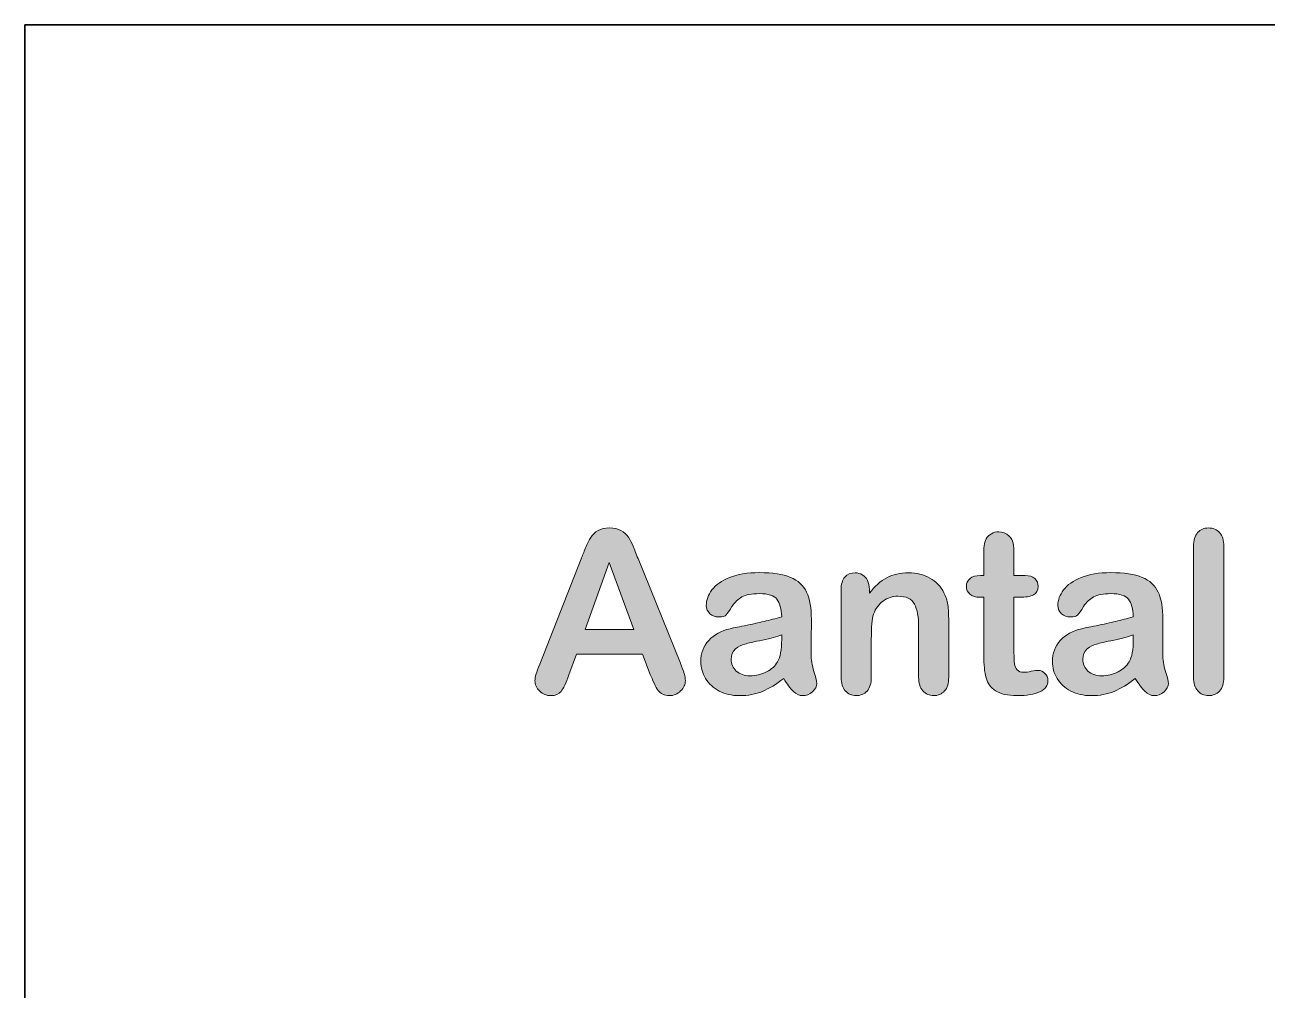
# Model space of a CAD drawing. Header units: millimetres. Extents: x 190 to 440, y -221 to -136.
# Drawn here: x 189.7 to 216.79, y -157.19 to -136.14 of the extents above; entities that cross this region are included whole.
import ezdxf

# ---------------------------------------------------------------- set-up
doc = ezdxf.new("R2010")
doc.units = ezdxf.units.MM
doc.header["$MEASUREMENT"] = 0
doc.layers.add('Layer 1', color=7, linetype='Continuous')

# ---------------------------------------------------------------- blocks, each defined once
blk = doc.blocks.new('block 2')
at = {"layer": 'Layer 1', "true_color": 0x231f20}
h = blk.add_hatch(color=250, dxfattribs=at)
h.dxf.hatch_style = 2
edge = h.paths.add_edge_path()
edge.add_spline(control_points=[(203.342, -150.308), (203.342, -150.308), (203.173, -149.864), (203.173, -149.864), (203.173, -149.864), (201.736, -149.864), (201.736, -149.864), (201.736, -149.864), (201.567, -150.318), (201.567, -150.318), (201.501, -150.495), (201.445, -150.614), (201.399, -150.676), (201.352, -150.738), (201.276, -150.769), (201.169, -150.769), (201.079, -150.769), (201, -150.736), (200.931, -150.67), (200.862, -150.604), (200.827, -150.529), (200.827, -150.446), (200.827, -150.397), (200.835, -150.348), (200.851, -150.296), (200.867, -150.245), (200.894, -150.173), (200.931, -150.081), (200.931, -150.081), (201.835, -147.786), (201.835, -147.786), (201.861, -147.72), (201.892, -147.641), (201.928, -147.548), (201.964, -147.456), (202.003, -147.379), (202.044, -147.318), (202.085, -147.257), (202.139, -147.207), (202.205, -147.169), (202.272, -147.132), (202.354, -147.113), (202.452, -147.113), (202.552, -147.113), (202.635, -147.132), (202.702, -147.169), (202.769, -147.207), (202.823, -147.256), (202.864, -147.315), (202.905, -147.375), (202.939, -147.439), (202.967, -147.507), (202.995, -147.575), (203.031, -147.667), (203.075, -147.781), (203.075, -147.781), (203.998, -150.062), (203.998, -150.062), (204.071, -150.236), (204.107, -150.362), (204.107, -150.441), (204.107, -150.523), (204.073, -150.598), (204.004, -150.666), (203.936, -150.735), (203.854, -150.769), (203.757, -150.769), (203.701, -150.769), (203.653, -150.759), (203.612, -150.739), (203.572, -150.718), (203.538, -150.691), (203.511, -150.657), (203.484, -150.622), (203.454, -150.569), (203.423, -150.497), (203.392, -150.426), (203.365, -150.363), (203.342, -150.308)], knot_values=[0, 0, 0, 0, 1, 1, 1, 2, 2, 2, 3, 3, 3, 4, 4, 4, 5, 5, 5, 6, 6, 6, 7, 7, 7, 8, 8, 8, 9, 9, 9, 10, 10, 10, 11, 11, 11, 12, 12, 12, 13, 13, 13, 14, 14, 14, 15, 15, 15, 16, 16, 16, 17, 17, 17, 18, 18, 18, 19, 19, 19, 20, 20, 20, 21, 21, 21, 22, 22, 22, 23, 23, 23, 24, 24, 24, 25, 25, 25, 26, 26, 26, 26], degree=3, periodic=1)
h.paths.add_polyline_path([(201.924, -149.327), (202.981, -149.327), (202.448, -147.868)])
h = blk.add_hatch(color=250, dxfattribs=at)
h.dxf.hatch_style = 2
edge = h.paths.add_edge_path()
edge.add_spline(control_points=[(210.541, -148.15), (210.541, -148.15), (210.613, -148.15), (210.613, -148.15), (210.613, -148.15), (210.613, -147.754), (210.613, -147.754), (210.613, -147.648), (210.616, -147.565), (210.622, -147.505), (210.627, -147.444), (210.643, -147.393), (210.669, -147.349), (210.694, -147.304), (210.731, -147.267), (210.78, -147.239), (210.828, -147.211), (210.882, -147.197), (210.941, -147.197), (211.025, -147.197), (211.1, -147.229), (211.168, -147.291), (211.213, -147.333), (211.241, -147.384), (211.253, -147.444), (211.265, -147.505), (211.272, -147.59), (211.272, -147.701), (211.272, -147.701), (211.272, -148.15), (211.272, -148.15), (211.272, -148.15), (211.513, -148.15), (211.513, -148.15), (211.606, -148.15), (211.677, -148.172), (211.726, -148.216), (211.775, -148.26), (211.8, -148.317), (211.8, -148.386), (211.8, -148.474), (211.765, -148.536), (211.695, -148.572), (211.625, -148.607), (211.525, -148.625), (211.395, -148.625), (211.395, -148.625), (211.272, -148.625), (211.272, -148.625), (211.272, -148.625), (211.272, -149.835), (211.272, -149.835), (211.272, -149.938), (211.275, -150.018), (211.282, -150.073), (211.29, -150.128), (211.309, -150.173), (211.34, -150.208), (211.372, -150.243), (211.423, -150.26), (211.493, -150.26), (211.532, -150.26), (211.584, -150.253), (211.65, -150.239), (211.716, -150.226), (211.767, -150.219), (211.804, -150.219), (211.858, -150.219), (211.905, -150.24), (211.948, -150.283), (211.991, -150.325), (212.012, -150.378), (212.012, -150.441), (212.012, -150.547), (211.954, -150.628), (211.838, -150.684), (211.722, -150.741), (211.556, -150.769), (211.339, -150.769), (211.133, -150.769), (210.977, -150.734), (210.871, -150.665), (210.765, -150.596), (210.695, -150.5), (210.663, -150.378), (210.63, -150.256), (210.613, -150.093), (210.613, -149.889), (210.613, -149.889), (210.613, -148.625), (210.613, -148.625), (210.613, -148.625), (210.526, -148.625), (210.526, -148.625), (210.431, -148.625), (210.359, -148.602), (210.309, -148.557), (210.26, -148.512), (210.235, -148.455), (210.235, -148.386), (210.235, -148.317), (210.261, -148.26), (210.313, -148.216), (210.365, -148.172), (210.441, -148.15), (210.541, -148.15)], knot_values=[0, 0, 0, 0, 1, 1, 1, 2, 2, 2, 3, 3, 3, 4, 4, 4, 5, 5, 5, 6, 6, 6, 7, 7, 7, 8, 8, 8, 9, 9, 9, 10, 10, 10, 11, 11, 11, 12, 12, 12, 13, 13, 13, 14, 14, 14, 15, 15, 15, 16, 16, 16, 17, 17, 17, 18, 18, 18, 19, 19, 19, 20, 20, 20, 21, 21, 21, 22, 22, 22, 23, 23, 23, 24, 24, 24, 25, 25, 25, 26, 26, 26, 27, 27, 27, 28, 28, 28, 29, 29, 29, 30, 30, 30, 31, 31, 31, 32, 32, 32, 33, 33, 33, 34, 34, 34, 35, 35, 35, 35], degree=3, periodic=1)
h = blk.add_hatch(color=250, dxfattribs=at)
h.dxf.hatch_style = 2
edge = h.paths.add_edge_path()
edge.add_spline(control_points=[(215.188, -150.368), (215.188, -150.368), (215.188, -147.513), (215.188, -147.513), (215.188, -147.381), (215.217, -147.282), (215.276, -147.214), (215.335, -147.147), (215.414, -147.113), (215.513, -147.113), (215.613, -147.113), (215.693, -147.146), (215.755, -147.213), (215.816, -147.28), (215.846, -147.38), (215.846, -147.513), (215.846, -147.513), (215.846, -150.368), (215.846, -150.368), (215.846, -150.502), (215.815, -150.602), (215.753, -150.669), (215.692, -150.735), (215.611, -150.769), (215.513, -150.769), (215.417, -150.769), (215.339, -150.734), (215.278, -150.665), (215.218, -150.596), (215.188, -150.497), (215.188, -150.368)], knot_values=[0, 0, 0, 0, 1, 1, 1, 2, 2, 2, 3, 3, 3, 4, 4, 4, 5, 5, 5, 6, 6, 6, 7, 7, 7, 8, 8, 8, 9, 9, 9, 10, 10, 10, 10], degree=3, periodic=1)
h = blk.add_hatch(color=250, dxfattribs=at)
h.dxf.hatch_style = 2
edge = h.paths.add_edge_path()
edge.add_spline(control_points=[(206.251, -150.397), (206.091, -150.521), (205.937, -150.614), (205.789, -150.676), (205.64, -150.738), (205.473, -150.769), (205.288, -150.769), (205.12, -150.769), (204.971, -150.735), (204.843, -150.669), (204.716, -150.602), (204.617, -150.512), (204.548, -150.397), (204.479, -150.283), (204.444, -150.159), (204.444, -150.026), (204.444, -149.846), (204.501, -149.692), (204.616, -149.565), (204.73, -149.438), (204.887, -149.353), (205.086, -149.31), (205.128, -149.3), (205.231, -149.278), (205.397, -149.245), (205.562, -149.211), (205.704, -149.18), (205.823, -149.152), (205.941, -149.124), (206.069, -149.089), (206.207, -149.049), (206.199, -148.876), (206.164, -148.748), (206.102, -148.667), (206.04, -148.586), (205.912, -148.545), (205.718, -148.545), (205.55, -148.545), (205.425, -148.569), (205.34, -148.615), (205.256, -148.662), (205.184, -148.732), (205.123, -148.825), (205.063, -148.918), (205.02, -148.98), (204.995, -149.01), (204.97, -149.039), (204.917, -149.054), (204.835, -149.054), (204.761, -149.054), (204.697, -149.03), (204.643, -148.983), (204.589, -148.936), (204.563, -148.875), (204.563, -148.801), (204.563, -148.685), (204.604, -148.573), (204.686, -148.463), (204.768, -148.354), (204.895, -148.264), (205.069, -148.193), (205.243, -148.122), (205.459, -148.087), (205.718, -148.087), (206.007, -148.087), (206.235, -148.121), (206.4, -148.19), (206.566, -148.258), (206.683, -148.366), (206.751, -148.514), (206.819, -148.662), (206.854, -148.858), (206.854, -149.102), (206.854, -149.257), (206.853, -149.388), (206.852, -149.495), (206.851, -149.603), (206.85, -149.723), (206.849, -149.855), (206.849, -149.979), (206.869, -150.108), (206.91, -150.242), (206.951, -150.376), (206.972, -150.462), (206.972, -150.501), (206.972, -150.569), (206.94, -150.63), (206.876, -150.686), (206.813, -150.741), (206.741, -150.769), (206.661, -150.769), (206.593, -150.769), (206.526, -150.737), (206.46, -150.673), (206.394, -150.61), (206.325, -150.518), (206.251, -150.397)], knot_values=[0, 0, 0, 0, 1, 1, 1, 2, 2, 2, 3, 3, 3, 4, 4, 4, 5, 5, 5, 6, 6, 6, 7, 7, 7, 8, 8, 8, 9, 9, 9, 10, 10, 10, 11, 11, 11, 12, 12, 12, 13, 13, 13, 14, 14, 14, 15, 15, 15, 16, 16, 16, 17, 17, 17, 18, 18, 18, 19, 19, 19, 20, 20, 20, 21, 21, 21, 22, 22, 22, 23, 23, 23, 24, 24, 24, 25, 25, 25, 26, 26, 26, 27, 27, 27, 28, 28, 28, 29, 29, 29, 30, 30, 30, 31, 31, 31, 32, 32, 32, 32], degree=3, periodic=1)
edge = h.paths.add_edge_path()
edge.add_spline(control_points=[(206.207, -149.445), (206.111, -149.48), (205.971, -149.517), (205.786, -149.557), (205.602, -149.596), (205.475, -149.625), (205.404, -149.644), (205.333, -149.662), (205.266, -149.698), (205.202, -149.752), (205.137, -149.806), (205.105, -149.881), (205.105, -149.978), (205.105, -150.077), (205.143, -150.162), (205.218, -150.232), (205.294, -150.302), (205.393, -150.337), (205.515, -150.337), (205.645, -150.337), (205.766, -150.308), (205.876, -150.251), (205.986, -150.194), (206.066, -150.121), (206.118, -150.031), (206.177, -149.931), (206.207, -149.767), (206.207, -149.539), (206.207, -149.539), (206.207, -149.445), (206.207, -149.445)], knot_values=[0, 0, 0, 0, 1, 1, 1, 2, 2, 2, 3, 3, 3, 4, 4, 4, 5, 5, 5, 6, 6, 6, 7, 7, 7, 8, 8, 8, 9, 9, 9, 10, 10, 10, 10], degree=3, periodic=1)
h = blk.add_hatch(color=250, dxfattribs=at)
h.dxf.hatch_style = 2
edge = h.paths.add_edge_path()
edge.add_spline(control_points=[(208.12, -148.456), (208.12, -148.456), (208.12, -148.536), (208.12, -148.536), (208.235, -148.383), (208.362, -148.271), (208.499, -148.199), (208.637, -148.128), (208.795, -148.092), (208.973, -148.092), (209.147, -148.092), (209.302, -148.13), (209.439, -148.205), (209.575, -148.281), (209.677, -148.388), (209.745, -148.526), (209.788, -148.606), (209.816, -148.693), (209.829, -148.786), (209.842, -148.88), (209.849, -148.999), (209.849, -149.143), (209.849, -149.143), (209.849, -150.368), (209.849, -150.368), (209.849, -150.5), (209.819, -150.6), (209.758, -150.667), (209.698, -150.735), (209.62, -150.769), (209.523, -150.769), (209.425, -150.769), (209.346, -150.734), (209.284, -150.665), (209.223, -150.596), (209.193, -150.497), (209.193, -150.368), (209.193, -150.368), (209.193, -149.271), (209.193, -149.271), (209.193, -149.054), (209.163, -148.888), (209.102, -148.773), (209.042, -148.658), (208.922, -148.601), (208.742, -148.601), (208.624, -148.601), (208.518, -148.636), (208.421, -148.706), (208.325, -148.776), (208.254, -148.872), (208.209, -148.994), (208.177, -149.092), (208.161, -149.275), (208.161, -149.544), (208.161, -149.544), (208.161, -150.368), (208.161, -150.368), (208.161, -150.502), (208.13, -150.602), (208.068, -150.669), (208.006, -150.735), (207.926, -150.769), (207.828, -150.769), (207.733, -150.769), (207.655, -150.734), (207.594, -150.665), (207.533, -150.596), (207.502, -150.497), (207.502, -150.368), (207.502, -150.368), (207.502, -148.466), (207.502, -148.466), (207.502, -148.34), (207.53, -148.247), (207.584, -148.185), (207.639, -148.123), (207.714, -148.092), (207.809, -148.092), (207.866, -148.092), (207.919, -148.106), (207.965, -148.133), (208.012, -148.16), (208.049, -148.201), (208.077, -148.256), (208.105, -148.31), (208.12, -148.377), (208.12, -148.456)], knot_values=[0, 0, 0, 0, 1, 1, 1, 2, 2, 2, 3, 3, 3, 4, 4, 4, 5, 5, 5, 6, 6, 6, 7, 7, 7, 8, 8, 8, 9, 9, 9, 10, 10, 10, 11, 11, 11, 12, 12, 12, 13, 13, 13, 14, 14, 14, 15, 15, 15, 16, 16, 16, 17, 17, 17, 18, 18, 18, 19, 19, 19, 20, 20, 20, 21, 21, 21, 22, 22, 22, 23, 23, 23, 24, 24, 24, 25, 25, 25, 26, 26, 26, 27, 27, 27, 28, 28, 28, 29, 29, 29, 29], degree=3, periodic=1)
h = blk.add_hatch(color=250, dxfattribs=at)
h.dxf.hatch_style = 2
edge = h.paths.add_edge_path()
edge.add_spline(control_points=[(213.917, -150.397), (213.758, -150.521), (213.604, -150.614), (213.455, -150.676), (213.307, -150.738), (213.14, -150.769), (212.955, -150.769), (212.786, -150.769), (212.638, -150.735), (212.51, -150.669), (212.382, -150.602), (212.284, -150.512), (212.214, -150.397), (212.145, -150.283), (212.111, -150.159), (212.111, -150.026), (212.111, -149.846), (212.168, -149.692), (212.282, -149.565), (212.396, -149.438), (212.553, -149.353), (212.752, -149.31), (212.794, -149.3), (212.898, -149.278), (213.063, -149.245), (213.229, -149.211), (213.371, -149.18), (213.489, -149.152), (213.607, -149.124), (213.735, -149.089), (213.874, -149.049), (213.865, -148.876), (213.831, -148.748), (213.769, -148.667), (213.707, -148.586), (213.579, -148.545), (213.384, -148.545), (213.217, -148.545), (213.091, -148.569), (213.007, -148.615), (212.922, -148.662), (212.85, -148.732), (212.79, -148.825), (212.729, -148.918), (212.687, -148.98), (212.662, -149.01), (212.637, -149.039), (212.583, -149.054), (212.501, -149.054), (212.428, -149.054), (212.364, -149.03), (212.31, -148.983), (212.256, -148.936), (212.229, -148.875), (212.229, -148.801), (212.229, -148.685), (212.27, -148.573), (212.352, -148.463), (212.434, -148.354), (212.562, -148.264), (212.735, -148.193), (212.909, -148.122), (213.125, -148.087), (213.384, -148.087), (213.673, -148.087), (213.901, -148.121), (214.067, -148.19), (214.232, -148.258), (214.349, -148.366), (214.417, -148.514), (214.486, -148.662), (214.52, -148.858), (214.52, -149.102), (214.52, -149.257), (214.52, -149.388), (214.519, -149.495), (214.518, -149.603), (214.517, -149.723), (214.515, -149.855), (214.515, -149.979), (214.536, -150.108), (214.577, -150.242), (214.618, -150.376), (214.638, -150.462), (214.638, -150.501), (214.638, -150.569), (214.606, -150.63), (214.543, -150.686), (214.479, -150.741), (214.407, -150.769), (214.327, -150.769), (214.259, -150.769), (214.193, -150.737), (214.127, -150.673), (214.061, -150.61), (213.991, -150.518), (213.917, -150.397)], knot_values=[0, 0, 0, 0, 1, 1, 1, 2, 2, 2, 3, 3, 3, 4, 4, 4, 5, 5, 5, 6, 6, 6, 7, 7, 7, 8, 8, 8, 9, 9, 9, 10, 10, 10, 11, 11, 11, 12, 12, 12, 13, 13, 13, 14, 14, 14, 15, 15, 15, 16, 16, 16, 17, 17, 17, 18, 18, 18, 19, 19, 19, 20, 20, 20, 21, 21, 21, 22, 22, 22, 23, 23, 23, 24, 24, 24, 25, 25, 25, 26, 26, 26, 27, 27, 27, 28, 28, 28, 29, 29, 29, 30, 30, 30, 31, 31, 31, 32, 32, 32, 32], degree=3, periodic=1)
edge = h.paths.add_edge_path()
edge.add_spline(control_points=[(213.874, -149.445), (213.777, -149.48), (213.637, -149.517), (213.453, -149.557), (213.269, -149.596), (213.141, -149.625), (213.071, -149.644), (213, -149.662), (212.932, -149.698), (212.868, -149.752), (212.804, -149.806), (212.772, -149.881), (212.772, -149.978), (212.772, -150.077), (212.809, -150.162), (212.885, -150.232), (212.96, -150.302), (213.059, -150.337), (213.181, -150.337), (213.312, -150.337), (213.432, -150.308), (213.542, -150.251), (213.652, -150.194), (213.733, -150.121), (213.784, -150.031), (213.844, -149.931), (213.874, -149.767), (213.874, -149.539), (213.874, -149.539), (213.874, -149.445), (213.874, -149.445)], knot_values=[0, 0, 0, 0, 1, 1, 1, 2, 2, 2, 3, 3, 3, 4, 4, 4, 5, 5, 5, 6, 6, 6, 7, 7, 7, 8, 8, 8, 9, 9, 9, 10, 10, 10, 10], degree=3, periodic=1)
at = {"layer": 'Layer 1', "lineweight": 0}
blk.add_lwpolyline([(201.924, -149.327), (202.981, -149.327), (202.448, -147.868), (201.924, -149.327)], dxfattribs=at)
for points, knots in [([(203.342, -150.308), (203.342, -150.308), (203.173, -149.864), (203.173, -149.864), (203.173, -149.864), (201.736, -149.864), (201.736, -149.864), (201.736, -149.864), (201.567, -150.318), (201.567, -150.318), (201.501, -150.495), (201.445, -150.614), (201.399, -150.676), (201.352, -150.738), (201.276, -150.769), (201.169, -150.769), (201.079, -150.769), (201, -150.736), (200.931, -150.67), (200.862, -150.604), (200.827, -150.529), (200.827, -150.446), (200.827, -150.397), (200.835, -150.348), (200.851, -150.296), (200.867, -150.245), (200.894, -150.173), (200.931, -150.081), (200.931, -150.081), (201.835, -147.786), (201.835, -147.786), (201.861, -147.72), (201.892, -147.641), (201.928, -147.548), (201.964, -147.456), (202.003, -147.379), (202.044, -147.318), (202.085, -147.257), (202.139, -147.207), (202.205, -147.169), (202.272, -147.132), (202.354, -147.113), (202.452, -147.113), (202.552, -147.113), (202.635, -147.132), (202.702, -147.169), (202.769, -147.207), (202.823, -147.256), (202.864, -147.315), (202.905, -147.375), (202.939, -147.439), (202.967, -147.507), (202.995, -147.575), (203.031, -147.667), (203.075, -147.781), (203.075, -147.781), (203.998, -150.062), (203.998, -150.062), (204.071, -150.236), (204.107, -150.362), (204.107, -150.441), (204.107, -150.523), (204.073, -150.598), (204.004, -150.666), (203.936, -150.735), (203.854, -150.769), (203.757, -150.769), (203.701, -150.769), (203.653, -150.759), (203.612, -150.739), (203.572, -150.718), (203.538, -150.691), (203.511, -150.657), (203.484, -150.622), (203.454, -150.569), (203.423, -150.497), (203.392, -150.426), (203.365, -150.363), (203.342, -150.308)], [0, 0, 0, 0, 1, 1, 1, 2, 2, 2, 3, 3, 3, 4, 4, 4, 5, 5, 5, 6, 6, 6, 7, 7, 7, 8, 8, 8, 9, 9, 9, 10, 10, 10, 11, 11, 11, 12, 12, 12, 13, 13, 13, 14, 14, 14, 15, 15, 15, 16, 16, 16, 17, 17, 17, 18, 18, 18, 19, 19, 19, 20, 20, 20, 21, 21, 21, 22, 22, 22, 23, 23, 23, 24, 24, 24, 25, 25, 25, 26, 26, 26, 26]), ([(210.541, -148.15), (210.541, -148.15), (210.613, -148.15), (210.613, -148.15), (210.613, -148.15), (210.613, -147.754), (210.613, -147.754), (210.613, -147.648), (210.616, -147.565), (210.622, -147.505), (210.627, -147.444), (210.643, -147.393), (210.669, -147.349), (210.694, -147.304), (210.731, -147.267), (210.78, -147.239), (210.828, -147.211), (210.882, -147.197), (210.941, -147.197), (211.025, -147.197), (211.1, -147.229), (211.168, -147.291), (211.213, -147.333), (211.241, -147.384), (211.253, -147.444), (211.265, -147.505), (211.272, -147.59), (211.272, -147.701), (211.272, -147.701), (211.272, -148.15), (211.272, -148.15), (211.272, -148.15), (211.513, -148.15), (211.513, -148.15), (211.606, -148.15), (211.677, -148.172), (211.726, -148.216), (211.775, -148.26), (211.8, -148.317), (211.8, -148.386), (211.8, -148.474), (211.765, -148.536), (211.695, -148.572), (211.625, -148.607), (211.525, -148.625), (211.395, -148.625), (211.395, -148.625), (211.272, -148.625), (211.272, -148.625), (211.272, -148.625), (211.272, -149.835), (211.272, -149.835), (211.272, -149.938), (211.275, -150.018), (211.282, -150.073), (211.29, -150.128), (211.309, -150.173), (211.34, -150.208), (211.372, -150.243), (211.423, -150.26), (211.493, -150.26), (211.532, -150.26), (211.584, -150.253), (211.65, -150.239), (211.716, -150.226), (211.767, -150.219), (211.804, -150.219), (211.858, -150.219), (211.905, -150.24), (211.948, -150.283), (211.991, -150.325), (212.012, -150.378), (212.012, -150.441), (212.012, -150.547), (211.954, -150.628), (211.838, -150.684), (211.722, -150.741), (211.556, -150.769), (211.339, -150.769), (211.133, -150.769), (210.977, -150.734), (210.871, -150.665), (210.765, -150.596), (210.695, -150.5), (210.663, -150.378), (210.63, -150.256), (210.613, -150.093), (210.613, -149.889), (210.613, -149.889), (210.613, -148.625), (210.613, -148.625), (210.613, -148.625), (210.526, -148.625), (210.526, -148.625), (210.431, -148.625), (210.359, -148.602), (210.309, -148.557), (210.26, -148.512), (210.235, -148.455), (210.235, -148.386), (210.235, -148.317), (210.261, -148.26), (210.313, -148.216), (210.365, -148.172), (210.441, -148.15), (210.541, -148.15)], [0, 0, 0, 0, 1, 1, 1, 2, 2, 2, 3, 3, 3, 4, 4, 4, 5, 5, 5, 6, 6, 6, 7, 7, 7, 8, 8, 8, 9, 9, 9, 10, 10, 10, 11, 11, 11, 12, 12, 12, 13, 13, 13, 14, 14, 14, 15, 15, 15, 16, 16, 16, 17, 17, 17, 18, 18, 18, 19, 19, 19, 20, 20, 20, 21, 21, 21, 22, 22, 22, 23, 23, 23, 24, 24, 24, 25, 25, 25, 26, 26, 26, 27, 27, 27, 28, 28, 28, 29, 29, 29, 30, 30, 30, 31, 31, 31, 32, 32, 32, 33, 33, 33, 34, 34, 34, 35, 35, 35, 35]), ([(215.188, -150.368), (215.188, -150.368), (215.188, -147.513), (215.188, -147.513), (215.188, -147.381), (215.217, -147.282), (215.276, -147.214), (215.335, -147.147), (215.414, -147.113), (215.513, -147.113), (215.613, -147.113), (215.693, -147.146), (215.755, -147.213), (215.816, -147.28), (215.846, -147.38), (215.846, -147.513), (215.846, -147.513), (215.846, -150.368), (215.846, -150.368), (215.846, -150.502), (215.815, -150.602), (215.753, -150.669), (215.692, -150.735), (215.611, -150.769), (215.513, -150.769), (215.417, -150.769), (215.339, -150.734), (215.278, -150.665), (215.218, -150.596), (215.188, -150.497), (215.188, -150.368)], [0, 0, 0, 0, 1, 1, 1, 2, 2, 2, 3, 3, 3, 4, 4, 4, 5, 5, 5, 6, 6, 6, 7, 7, 7, 8, 8, 8, 9, 9, 9, 10, 10, 10, 10]), ([(206.251, -150.397), (206.091, -150.521), (205.937, -150.614), (205.789, -150.676), (205.64, -150.738), (205.473, -150.769), (205.288, -150.769), (205.12, -150.769), (204.971, -150.735), (204.843, -150.669), (204.716, -150.602), (204.617, -150.512), (204.548, -150.397), (204.479, -150.283), (204.444, -150.159), (204.444, -150.026), (204.444, -149.846), (204.501, -149.692), (204.616, -149.565), (204.73, -149.438), (204.887, -149.353), (205.086, -149.31), (205.128, -149.3), (205.231, -149.278), (205.397, -149.245), (205.562, -149.211), (205.704, -149.18), (205.823, -149.152), (205.941, -149.124), (206.069, -149.089), (206.207, -149.049), (206.199, -148.876), (206.164, -148.748), (206.102, -148.667), (206.04, -148.586), (205.912, -148.545), (205.718, -148.545), (205.55, -148.545), (205.425, -148.569), (205.34, -148.615), (205.256, -148.662), (205.184, -148.732), (205.123, -148.825), (205.063, -148.918), (205.02, -148.98), (204.995, -149.01), (204.97, -149.039), (204.917, -149.054), (204.835, -149.054), (204.761, -149.054), (204.697, -149.03), (204.643, -148.983), (204.589, -148.936), (204.563, -148.875), (204.563, -148.801), (204.563, -148.685), (204.604, -148.573), (204.686, -148.463), (204.768, -148.354), (204.895, -148.264), (205.069, -148.193), (205.243, -148.122), (205.459, -148.087), (205.718, -148.087), (206.007, -148.087), (206.235, -148.121), (206.4, -148.19), (206.566, -148.258), (206.683, -148.366), (206.751, -148.514), (206.819, -148.662), (206.854, -148.858), (206.854, -149.102), (206.854, -149.257), (206.853, -149.388), (206.852, -149.495), (206.851, -149.603), (206.85, -149.723), (206.849, -149.855), (206.849, -149.979), (206.869, -150.108), (206.91, -150.242), (206.951, -150.376), (206.972, -150.462), (206.972, -150.501), (206.972, -150.569), (206.94, -150.63), (206.876, -150.686), (206.813, -150.741), (206.741, -150.769), (206.661, -150.769), (206.593, -150.769), (206.526, -150.737), (206.46, -150.673), (206.394, -150.61), (206.325, -150.518), (206.251, -150.397)], [0, 0, 0, 0, 1, 1, 1, 2, 2, 2, 3, 3, 3, 4, 4, 4, 5, 5, 5, 6, 6, 6, 7, 7, 7, 8, 8, 8, 9, 9, 9, 10, 10, 10, 11, 11, 11, 12, 12, 12, 13, 13, 13, 14, 14, 14, 15, 15, 15, 16, 16, 16, 17, 17, 17, 18, 18, 18, 19, 19, 19, 20, 20, 20, 21, 21, 21, 22, 22, 22, 23, 23, 23, 24, 24, 24, 25, 25, 25, 26, 26, 26, 27, 27, 27, 28, 28, 28, 29, 29, 29, 30, 30, 30, 31, 31, 31, 32, 32, 32, 32]), ([(208.12, -148.456), (208.12, -148.456), (208.12, -148.536), (208.12, -148.536), (208.235, -148.383), (208.362, -148.271), (208.499, -148.199), (208.637, -148.128), (208.795, -148.092), (208.973, -148.092), (209.147, -148.092), (209.302, -148.13), (209.439, -148.205), (209.575, -148.281), (209.677, -148.388), (209.745, -148.526), (209.788, -148.606), (209.816, -148.693), (209.829, -148.786), (209.842, -148.88), (209.849, -148.999), (209.849, -149.143), (209.849, -149.143), (209.849, -150.368), (209.849, -150.368), (209.849, -150.5), (209.819, -150.6), (209.758, -150.667), (209.698, -150.735), (209.62, -150.769), (209.523, -150.769), (209.425, -150.769), (209.346, -150.734), (209.284, -150.665), (209.223, -150.596), (209.193, -150.497), (209.193, -150.368), (209.193, -150.368), (209.193, -149.271), (209.193, -149.271), (209.193, -149.054), (209.163, -148.888), (209.102, -148.773), (209.042, -148.658), (208.922, -148.601), (208.742, -148.601), (208.624, -148.601), (208.518, -148.636), (208.421, -148.706), (208.325, -148.776), (208.254, -148.872), (208.209, -148.994), (208.177, -149.092), (208.161, -149.275), (208.161, -149.544), (208.161, -149.544), (208.161, -150.368), (208.161, -150.368), (208.161, -150.502), (208.13, -150.602), (208.068, -150.669), (208.006, -150.735), (207.926, -150.769), (207.828, -150.769), (207.733, -150.769), (207.655, -150.734), (207.594, -150.665), (207.533, -150.596), (207.502, -150.497), (207.502, -150.368), (207.502, -150.368), (207.502, -148.466), (207.502, -148.466), (207.502, -148.34), (207.53, -148.247), (207.584, -148.185), (207.639, -148.123), (207.714, -148.092), (207.809, -148.092), (207.866, -148.092), (207.919, -148.106), (207.965, -148.133), (208.012, -148.16), (208.049, -148.201), (208.077, -148.256), (208.105, -148.31), (208.12, -148.377), (208.12, -148.456)], [0, 0, 0, 0, 1, 1, 1, 2, 2, 2, 3, 3, 3, 4, 4, 4, 5, 5, 5, 6, 6, 6, 7, 7, 7, 8, 8, 8, 9, 9, 9, 10, 10, 10, 11, 11, 11, 12, 12, 12, 13, 13, 13, 14, 14, 14, 15, 15, 15, 16, 16, 16, 17, 17, 17, 18, 18, 18, 19, 19, 19, 20, 20, 20, 21, 21, 21, 22, 22, 22, 23, 23, 23, 24, 24, 24, 25, 25, 25, 26, 26, 26, 27, 27, 27, 28, 28, 28, 29, 29, 29, 29]), ([(213.917, -150.397), (213.758, -150.521), (213.604, -150.614), (213.455, -150.676), (213.307, -150.738), (213.14, -150.769), (212.955, -150.769), (212.786, -150.769), (212.638, -150.735), (212.51, -150.669), (212.382, -150.602), (212.284, -150.512), (212.214, -150.397), (212.145, -150.283), (212.111, -150.159), (212.111, -150.026), (212.111, -149.846), (212.168, -149.692), (212.282, -149.565), (212.396, -149.438), (212.553, -149.353), (212.752, -149.31), (212.794, -149.3), (212.898, -149.278), (213.063, -149.245), (213.229, -149.211), (213.371, -149.18), (213.489, -149.152), (213.607, -149.124), (213.735, -149.089), (213.874, -149.049), (213.865, -148.876), (213.831, -148.748), (213.769, -148.667), (213.707, -148.586), (213.579, -148.545), (213.384, -148.545), (213.217, -148.545), (213.091, -148.569), (213.007, -148.615), (212.922, -148.662), (212.85, -148.732), (212.79, -148.825), (212.729, -148.918), (212.687, -148.98), (212.662, -149.01), (212.637, -149.039), (212.583, -149.054), (212.501, -149.054), (212.428, -149.054), (212.364, -149.03), (212.31, -148.983), (212.256, -148.936), (212.229, -148.875), (212.229, -148.801), (212.229, -148.685), (212.27, -148.573), (212.352, -148.463), (212.434, -148.354), (212.562, -148.264), (212.735, -148.193), (212.909, -148.122), (213.125, -148.087), (213.384, -148.087), (213.673, -148.087), (213.901, -148.121), (214.067, -148.19), (214.232, -148.258), (214.349, -148.366), (214.417, -148.514), (214.486, -148.662), (214.52, -148.858), (214.52, -149.102), (214.52, -149.257), (214.52, -149.388), (214.519, -149.495), (214.518, -149.603), (214.517, -149.723), (214.515, -149.855), (214.515, -149.979), (214.536, -150.108), (214.577, -150.242), (214.618, -150.376), (214.638, -150.462), (214.638, -150.501), (214.638, -150.569), (214.606, -150.63), (214.543, -150.686), (214.479, -150.741), (214.407, -150.769), (214.327, -150.769), (214.259, -150.769), (214.193, -150.737), (214.127, -150.673), (214.061, -150.61), (213.991, -150.518), (213.917, -150.397)], [0, 0, 0, 0, 1, 1, 1, 2, 2, 2, 3, 3, 3, 4, 4, 4, 5, 5, 5, 6, 6, 6, 7, 7, 7, 8, 8, 8, 9, 9, 9, 10, 10, 10, 11, 11, 11, 12, 12, 12, 13, 13, 13, 14, 14, 14, 15, 15, 15, 16, 16, 16, 17, 17, 17, 18, 18, 18, 19, 19, 19, 20, 20, 20, 21, 21, 21, 22, 22, 22, 23, 23, 23, 24, 24, 24, 25, 25, 25, 26, 26, 26, 27, 27, 27, 28, 28, 28, 29, 29, 29, 30, 30, 30, 31, 31, 31, 32, 32, 32, 32]), ([(206.207, -149.445), (206.111, -149.48), (205.971, -149.517), (205.786, -149.557), (205.602, -149.596), (205.475, -149.625), (205.404, -149.644), (205.333, -149.662), (205.266, -149.698), (205.202, -149.752), (205.137, -149.806), (205.105, -149.881), (205.105, -149.978), (205.105, -150.077), (205.143, -150.162), (205.218, -150.232), (205.294, -150.302), (205.393, -150.337), (205.515, -150.337), (205.645, -150.337), (205.766, -150.308), (205.876, -150.251), (205.986, -150.194), (206.066, -150.121), (206.118, -150.031), (206.177, -149.931), (206.207, -149.767), (206.207, -149.539), (206.207, -149.539), (206.207, -149.445), (206.207, -149.445)], [0, 0, 0, 0, 1, 1, 1, 2, 2, 2, 3, 3, 3, 4, 4, 4, 5, 5, 5, 6, 6, 6, 7, 7, 7, 8, 8, 8, 9, 9, 9, 10, 10, 10, 10]), ([(213.874, -149.445), (213.777, -149.48), (213.637, -149.517), (213.453, -149.557), (213.269, -149.596), (213.141, -149.625), (213.071, -149.644), (213, -149.662), (212.932, -149.698), (212.868, -149.752), (212.804, -149.806), (212.772, -149.881), (212.772, -149.978), (212.772, -150.077), (212.809, -150.162), (212.885, -150.232), (212.96, -150.302), (213.059, -150.337), (213.181, -150.337), (213.312, -150.337), (213.432, -150.308), (213.542, -150.251), (213.652, -150.194), (213.733, -150.121), (213.784, -150.031), (213.844, -149.931), (213.874, -149.767), (213.874, -149.539), (213.874, -149.539), (213.874, -149.445), (213.874, -149.445)], [0, 0, 0, 0, 1, 1, 1, 2, 2, 2, 3, 3, 3, 4, 4, 4, 5, 5, 5, 6, 6, 6, 7, 7, 7, 8, 8, 8, 9, 9, 9, 10, 10, 10, 10])]:
    blk.add_open_spline(points, degree=3, knots=knots, dxfattribs=at)

msp = doc.modelspace()

# ---------------------------------------------------------------- linework, layer by layer
at = {"layer": 'Layer 1', "color": 7, "lineweight": 35, "true_color": 0xffffff}
msp.add_lwpolyline([(439.705, -221.141), (189.705, -221.141), (189.705, -136.141), (439.705, -136.141), (439.705, -221.141)], dxfattribs=at)

# ---------------------------------------------------------------- block references
at = {"layer": 'Layer 1'}
msp.add_blockref('block 2', (0, 0), dxfattribs=at)

doc.saveas('drawing.dxf')
